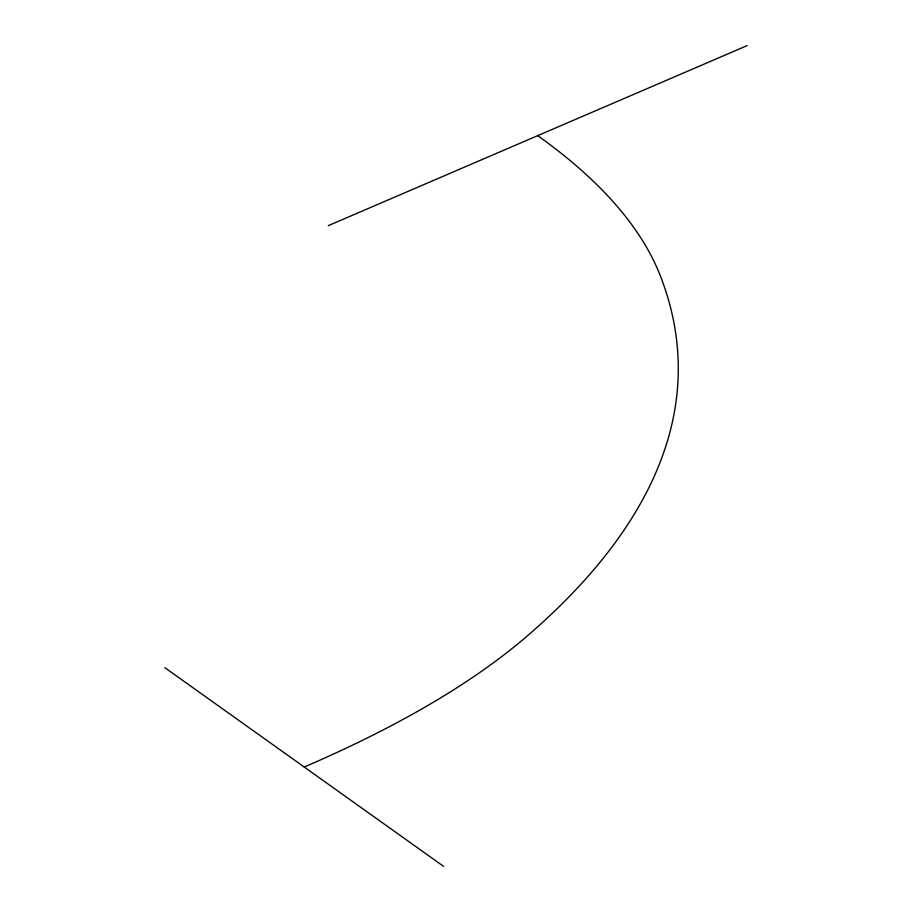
<?xml version="1.0" encoding="UTF-8"?>
<svg xmlns="http://www.w3.org/2000/svg" width="912" height="912" viewBox="0 0 912 912"><rect width="100%" height="100%" fill="white"/><g stroke="black" fill="none" stroke-linecap="round" stroke-linejoin="round"><path stroke-width="1.37" d="M328.263 225.674L747.19 45.6M164.81 667.652L443.631 866.4M304.22 767.026A1638.545 511.769 -0.6 0 0 528.094 635.242A2475.396 773.148 -0.6 0 0 660.687 276.712A1638.545 511.769 -0.6 0 0 537.727 135.637"/></g></svg>
